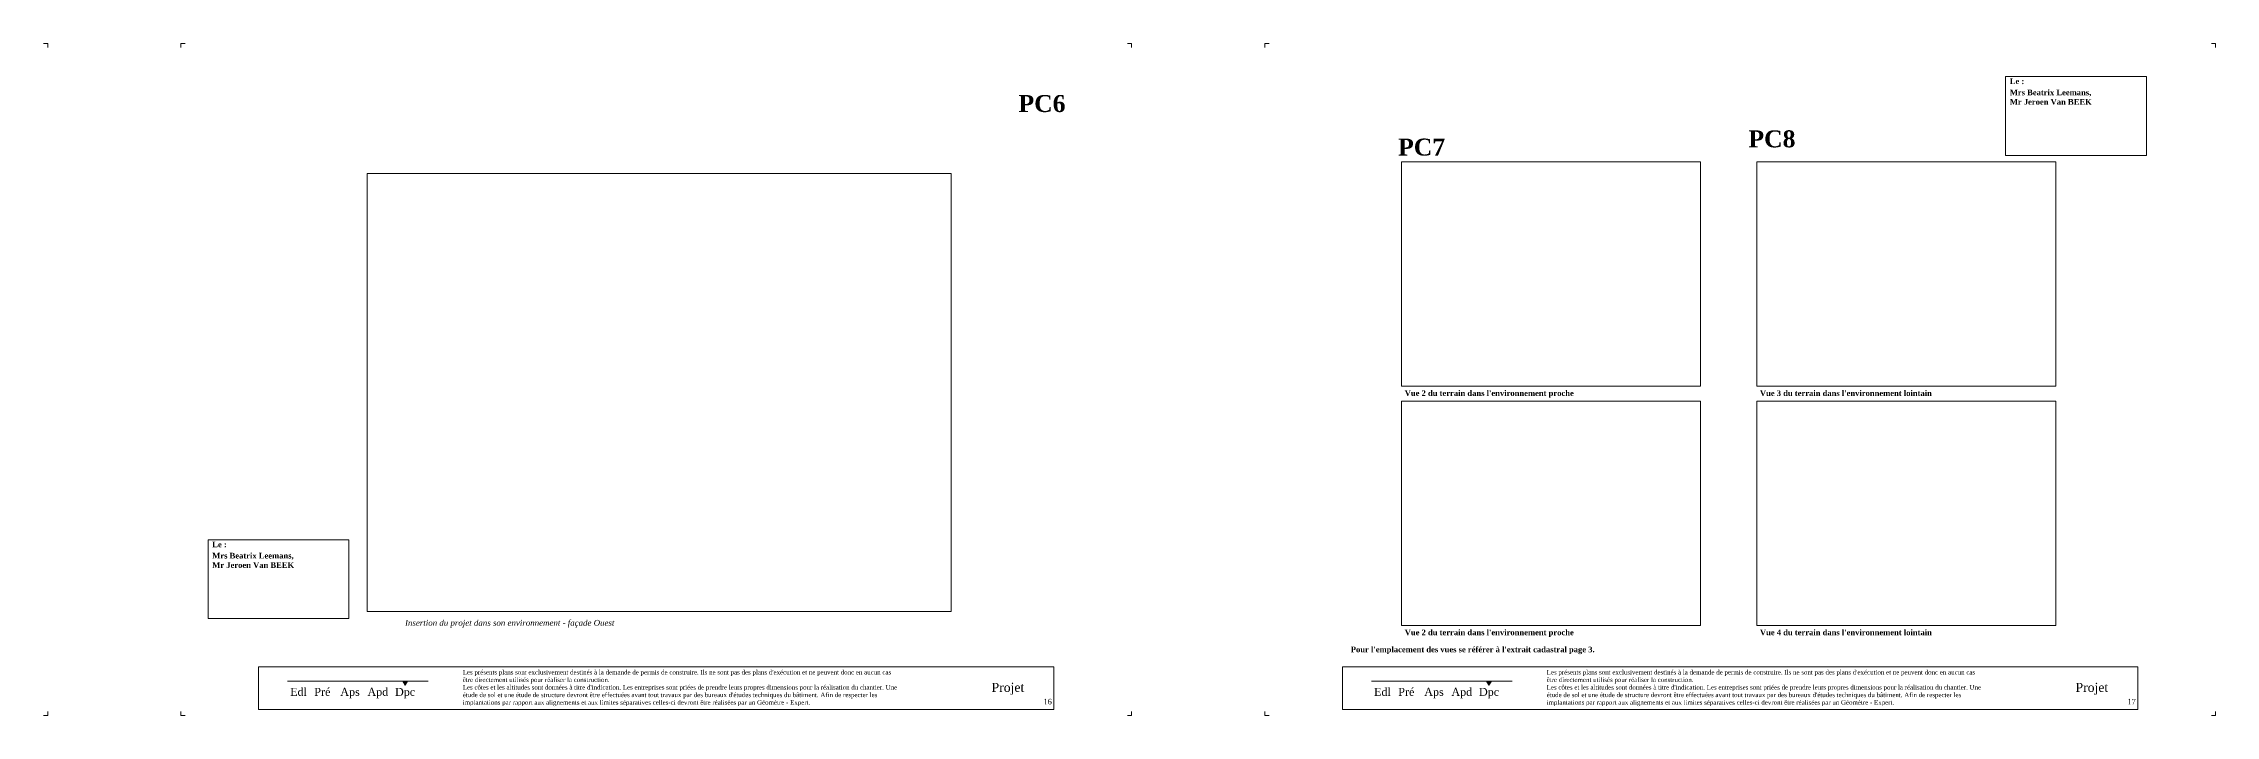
# Model space of a CAD drawing. Header units: millimetres. Extents: x -17502 to -16646, y 1856 to 2034.
# Drawn here: x -16742.4 to -16646.4, y 1855.9 to 1885.6 of the extents above; entities that cross this region are included whole.
import ezdxf

# ---------------------------------------------------------------- set-up
doc = ezdxf.new("R2010")
doc.units = ezdxf.units.MM
doc.layers.get('0').update_dxf_attribs({"lineweight": 9})
doc.layers.get('Defpoints').update_dxf_attribs({"lineweight": 9})
doc.styles.get("Standard").update_dxf_attribs({"font": 'times.ttf'})
picture_1 = doc.add_image_def('image5.jpg', size_in_pixel=(3264, 2448))
picture_2 = doc.add_image_def('image6.jpg', size_in_pixel=(3264, 2448))
picture_3 = doc.add_image_def('image7.jpg', size_in_pixel=(3264, 2448))
picture_4 = doc.add_image_def('image8.jpg', size_in_pixel=(3264, 2448))
picture_5 = doc.add_image_def('image9.jpg', size_in_pixel=(3264, 2448))
picture_6 = doc.add_image_def('image10.jpg', size_in_pixel=(3264, 2448))

msp = doc.modelspace()

# ---------------------------------------------------------------- hatches: boundary and pattern name
at = {"lineweight": 9}
for points in [[(-16726.526, 1857.44), (-16726.318, 1857.44), (-16726.422, 1857.263)], [(-16678.642, 1857.44), (-16678.434, 1857.44), (-16678.538, 1857.263)]]:
    msp.add_hatch(color=5, dxfattribs=at).paths.add_polyline_path(points)

# ---------------------------------------------------------------- linework, layer by layer
for points in [[(-16655.718, 1884.165), (-16649.494, 1884.165), (-16649.494, 1880.677), (-16655.718, 1880.677)], [(-16735.125, 1863.697), (-16728.901, 1863.697), (-16728.901, 1860.209), (-16735.125, 1860.209)], [(-16732.89, 1858.074), (-16697.762, 1858.074), (-16697.762, 1856.197), (-16732.89, 1856.197)], [(-16685.006, 1858.074), (-16649.878, 1858.074), (-16649.878, 1856.197), (-16685.006, 1856.197)]]:
    msp.add_lwpolyline(points, close=True, dxfattribs=at)
at = {"color": 5, "lineweight": 9}
for points in [[(-16731.618, 1857.44), (-16725.397, 1857.44)], [(-16683.735, 1857.44), (-16677.513, 1857.44)]]:
    msp.add_lwpolyline(points, dxfattribs=at)
for points in [[(-16726.526, 1857.44), (-16726.318, 1857.44), (-16726.422, 1857.263), (-16726.526, 1857.44)], [(-16678.642, 1857.44), (-16678.434, 1857.44), (-16678.538, 1857.263), (-16678.642, 1857.44)]]:
    msp.add_lwpolyline(points, close=True, dxfattribs=at)
at = {"layer": 'Defpoints', "lineweight": 9}
for points in [[(-16742.396, 1885.625), (-16742.209, 1885.625), (-16742.209, 1885.438)], [(-16736.326, 1885.438), (-16736.326, 1885.625), (-16736.139, 1885.625)], [(-16694.512, 1885.625), (-16694.326, 1885.625), (-16694.326, 1885.438)], [(-16688.442, 1885.438), (-16688.442, 1885.625), (-16688.256, 1885.625)], [(-16646.628, 1885.625), (-16646.442, 1885.625), (-16646.442, 1885.438)], [(-16742.209, 1856.111), (-16742.209, 1855.925), (-16742.396, 1855.925)], [(-16736.139, 1855.925), (-16736.326, 1855.925), (-16736.326, 1856.111)], [(-16694.326, 1856.111), (-16694.326, 1855.925), (-16694.512, 1855.925)], [(-16688.256, 1855.925), (-16688.442, 1855.925), (-16688.442, 1856.111)], [(-16646.442, 1856.111), (-16646.442, 1855.925), (-16646.628, 1855.925)]]:
    msp.add_lwpolyline(points, dxfattribs=at)
for p in [(-16742.209, 1885.625), (-16742.209, 1885.625), (-16736.326, 1885.625), (-16694.326, 1885.625), (-16694.326, 1885.625), (-16694.326, 1885.625), (-16694.326, 1885.625), (-16688.442, 1885.625), (-16646.442, 1885.625), (-16646.442, 1885.625), (-16742.209, 1855.925), (-16742.209, 1855.925), (-16742.209, 1855.925), (-16736.326, 1855.925), (-16736.326, 1855.925), (-16736.326, 1855.925), (-16736.326, 1855.925), (-16694.326, 1855.925), (-16694.326, 1855.925), (-16694.326, 1855.925), (-16688.442, 1855.925), (-16688.442, 1855.925), (-16688.442, 1855.925), (-16688.442, 1855.925), (-16646.442, 1855.925), (-16646.442, 1855.925), (-16646.442, 1855.925)]:
    msp.add_point(p, dxfattribs=at)

# ---------------------------------------------------------------- texts
at = {"lineweight": 9, "attachment_point": 1}
for s, insert, char_height, width in [('{\\fTimes New Roman|b1|i0|c0|p18;Le : }', (-16655.531, 1884.079), 0.25, 12.6731), ('{\\fTimes New Roman|b1|i0|c0|p18;Mrs Beatrix Leemans, \\PMr Jeroen Van BEEK}', (-16655.531, 1883.584), 0.25, 12.6731), ("{\\fTimes New Roman|b1|i0|c0|p18;Vue 2 du terrain dans l'environnement proche}", (-16682.261, 1870.297), 0.25, 12.6731), ("{\\fTimes New Roman|b1|i0|c0|p18;Vue 3 du terrain dans l'environnement lointain}", (-16666.57, 1870.295), 0.25, 12.6731), ('{\\fTimes New Roman|b1|i0|c0|p18;Le : }', (-16734.938, 1863.611), 0.25, 12.6731), ('{\\fTimes New Roman|b1|i0|c0|p18;Mrs Beatrix Leemans, \\PMr Jeroen Van BEEK}', (-16734.938, 1863.116), 0.25, 12.6731), ('\\pi0.28451;{\\fTimes New Roman|b0|i1|c0|p18;Insertion du projet dans son environnement - façade Ouest}', (-16726.707, 1860.153), 0.26, 9.61859), ("{\\fTimes New Roman|b1|i0|c0|p18;Vue 2 du terrain dans l'environnement proche}", (-16682.261, 1859.725), 0.25, 12.6731), ("{\\fTimes New Roman|b1|i0|c0|p18;Vue 4 du terrain dans l'environnement lointain}", (-16666.57, 1859.725), 0.25, 12.6731), ("{\\fTimes New Roman|b1|i0|c0|p18;Pour l'emplacement des vues se référer à l'extrait cadastral page 3.}", (-16684.641, 1858.971), 0.25, 13.95682), ("{\\fTimes New Roman|b0|i0|c0|p18;Les présents plans sont exclusivement destinés à la demande de permis de construire. Ils ne sont pas des plans d'exécution et ne peuvent donc en aucun cas être directement utilisés pour réaliser la construction.\\PLes côtes et les altitudes sont données à titre d'indication. Les entreprises sont priées de prendre leurs propres dimensions pour la réalisation du chantier. Une étude de sol et une étude de structure devront être effectuées avant tout travaux par des bureaux d'études techniques du bâtiment. Afin de respecter les implantations par rapport aux alignements et aux limites séparatives celles-ci devront être réalisées par un Géomètre - Expert. }", (-16723.873, 1857.939), 0.2, 19.06449), ("{\\fTimes New Roman|b0|i0|c0|p18;Les présents plans sont exclusivement destinés à la demande de permis de construire. Ils ne sont pas des plans d'exécution et ne peuvent donc en aucun cas être directement utilisés pour réaliser la construction.\\PLes côtes et les altitudes sont données à titre d'indication. Les entreprises sont priées de prendre leurs propres dimensions pour la réalisation du chantier. Une étude de sol et une étude de structure devront être effectuées avant tout travaux par des bureaux d'études techniques du bâtiment. Afin de respecter les implantations par rapport aux alignements et aux limites séparatives celles-ci devront être réalisées par un Géomètre - Expert. }", (-16675.99, 1857.939), 0.2, 19.06449), ('Edl', (-16731.496, 1857.149), 0.3535, 1.3673), ('Pré', (-16730.43, 1857.149), 0.3535, 1.3673), ('Aps', (-16729.282, 1857.149), 0.3535, 1.3673), ('Apd', (-16728.082, 1857.149), 0.3535, 1.3673), ('Projet', (-16700.511, 1857.371), 0.4, 21.0239), ('Edl', (-16683.613, 1857.149), 0.3535, 1.3673), ('Pré', (-16682.547, 1857.149), 0.3535, 1.3673), ('Aps', (-16681.399, 1857.149), 0.3535, 1.3673), ('Apd', (-16680.199, 1857.149), 0.3535, 1.3673), ('Projet', (-16652.627, 1857.371), 0.4, 21.0239), ('16', (-16698.223, 1856.663), 0.2475, 2.42095), ('17', (-16650.339, 1856.663), 0.2475, 2.42095)]:
    msp.add_mtext(s, dxfattribs=dict(at, insert=insert, char_height=char_height, width=width))
at = {"color": 5, "lineweight": 9, "char_height": 0.75, "width": 38.0193, "attachment_point": 1}
for s, insert in [('{\\fTimes New Roman|b1|i0|c0|p18;PC6}', (-16699.322, 1883.344)), ('{\\fTimes New Roman|b1|i0|c0|p18;PC8}', (-16667.077, 1881.783)), ('{\\fTimes New Roman|b1|i0|c0|p18;PC7}', (-16682.552, 1881.419))]:
    msp.add_mtext(s, dxfattribs=dict(at, insert=insert))
at = {"color": 16, "lineweight": 9, "char_height": 0.3535, "width": 1.3673, "attachment_point": 1}
for insert in [(-16726.865, 1857.149), (-16678.981, 1857.149)]:
    msp.add_mtext('{\\C1;Dpc}', dxfattribs=dict(at, insert=insert))

# ---------------------------------------------------------------- pictures from other files: only their frames are drawn
at = {"lineweight": 9}
image = msp.add_image(picture_1, insert=(-16728.102, 1860.518), size_in_units=(25.81, 19.357), dxfattribs=at)
image.dxf.flags = 7
image = msp.add_image(picture_2, insert=(-16728.102, 1860.518), size_in_units=(25.81, 19.357), dxfattribs=at)
image.dxf.flags = 7
image = msp.add_image(picture_5, insert=(-16682.398, 1870.483), size_in_units=(13.207, 9.905), dxfattribs=at)
image.dxf.flags = 7
image = msp.add_image(picture_3, insert=(-16666.706, 1870.481), size_in_units=(13.21, 9.908), dxfattribs=at)
image.dxf.flags = 7
image = msp.add_image(picture_6, insert=(-16682.398, 1859.911), size_in_units=(13.21, 9.908), dxfattribs=at)
image.dxf.flags = 7
image = msp.add_image(picture_4, insert=(-16666.706, 1859.911), size_in_units=(13.21, 9.908), dxfattribs=at)
image.dxf.flags = 7

doc.saveas('drawing.dxf')
